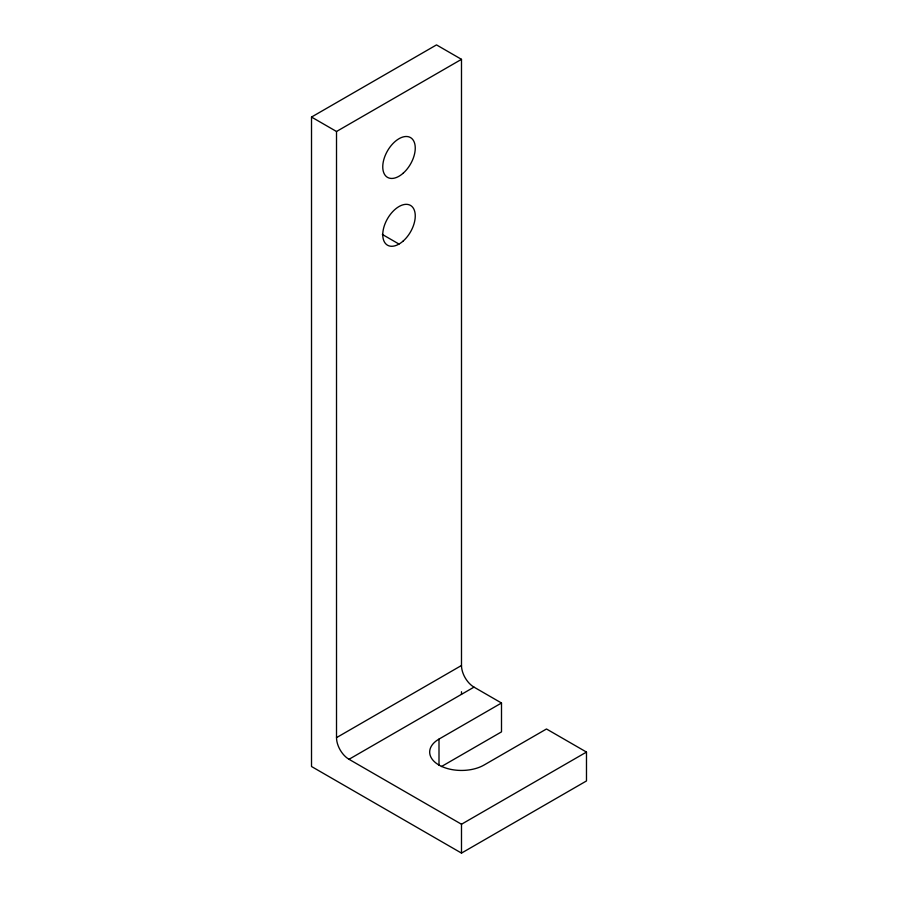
<?xml version="1.0" encoding="UTF-8"?>
<svg xmlns="http://www.w3.org/2000/svg" width="898" height="898" viewBox="0 0 898 898"><rect width="100%" height="100%" fill="white"/><g stroke="black" fill="none" stroke-linecap="round" stroke-linejoin="round"><path stroke-width="1.35" d="M501.499 703.011L438.999 739.088A31.812 18.364 0 0 0 438.999 765.062A31.812 18.364 0 0 0 484 765.062L546.489 728.985L586.484 752.075L586.484 780.946L461.493 853.1L311.516 766.51L311.516 117.054L436.507 44.9L461.493 59.335L461.493 665.485A17.679 10.204 60 0 0 473.998 687.127L501.499 703.011L501.499 731.87L441.401 766.566M311.516 117.054L336.514 131.49L461.493 59.335M586.484 752.075L461.493 824.241L349.008 759.293A17.679 10.204 60 0 1 336.514 737.64L461.493 665.485M349.008 759.293L473.998 687.127M382.346 234.445L399.004 244.065M461.493 691.729L461.493 694.345M461.493 824.241L461.493 853.1M438.999 739.088L438.999 765.197M336.514 131.49L336.514 737.64M403.213 241.001A22.978 13.268 -60 0 0 410.498 205.406A22.978 13.268 -60 0 0 383.311 229.506A22.978 13.268 -60 0 0 403.213 241.001M403.213 173.168A22.978 13.268 -60 0 0 410.498 137.574A22.978 13.268 -60 0 0 383.311 161.674A22.978 13.268 -60 0 0 403.213 173.168"/></g></svg>
